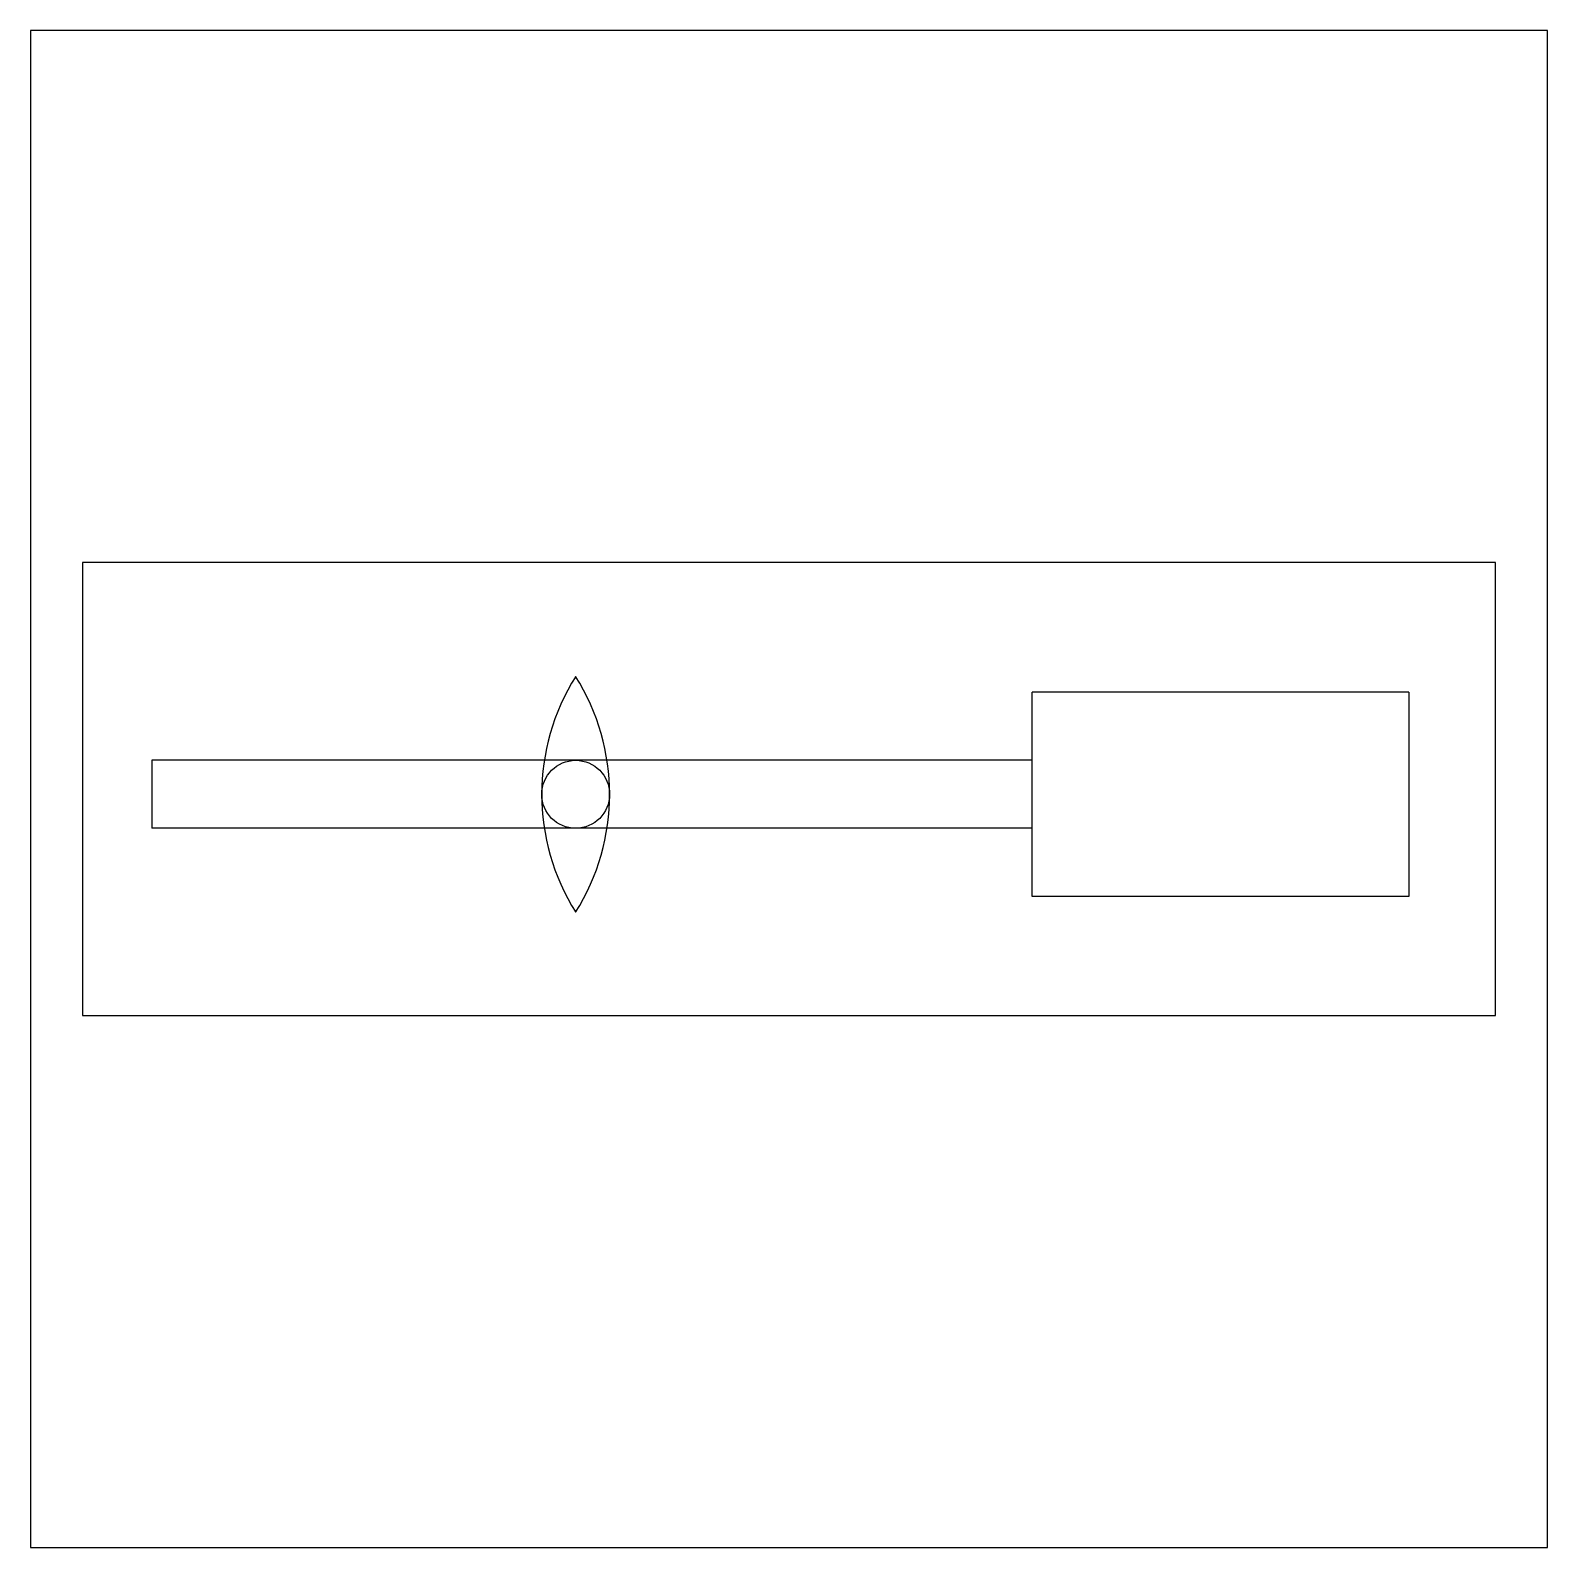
# Model space of a CAD drawing. Header units: millimetres. Extents: x 0 to 1000, y 0 to 1000.
import ezdxf

# ---------------------------------------------------------------- set-up
doc = ezdxf.new("R2010")
doc.units = ezdxf.units.MM
doc.layers.get('0').update_dxf_attribs({"color": 2})
doc.layers.add('1', color=1, linetype='Continuous')
doc.layers.add('3', color=7, linetype='Continuous')

msp = doc.modelspace()

# ---------------------------------------------------------------- linework, layer by layer
at = {"color": 2}
msp.add_lwpolyline([(0, 0), (1000, 0), (1000, 1000), (0, 1000)], close=True, dxfattribs=at)
at = {"layer": '1', "color": 1}
for p, q in [((965.6, 649.3), (34.4, 649.3)), ((34.4, 649.3), (34.4, 350.7)), ((965.6, 350.7), (965.6, 649.3)), ((34.4, 350.7), (965.6, 350.7))]:
    msp.add_line(p, q, dxfattribs=at)
at = {"layer": '3'}
for p, q in [((908.4, 563.8), (660.3, 563.8)), ((660.3, 429.2), (660.3, 563.8)), ((908.4, 563.8), (908.4, 429.2)), ((80.1, 518.9), (80.1, 474.1)), ((660.3, 518.9), (80.1, 518.9)), ((660.3, 474.1), (80.1, 474.1)), ((908.4, 429.2), (660.3, 429.2))]:
    msp.add_line(p, q, dxfattribs=at)
msp.add_circle((359.4, 496.5), 22.4, dxfattribs=at)
for centre, start, end in [((482.8, 496.5), 147.8025, 212.1975), ((236, 496.5), 327.8025, 32.1975)]:
    msp.add_arc(centre, 145.8, start, end, dxfattribs=at)

doc.saveas('drawing.dxf')
